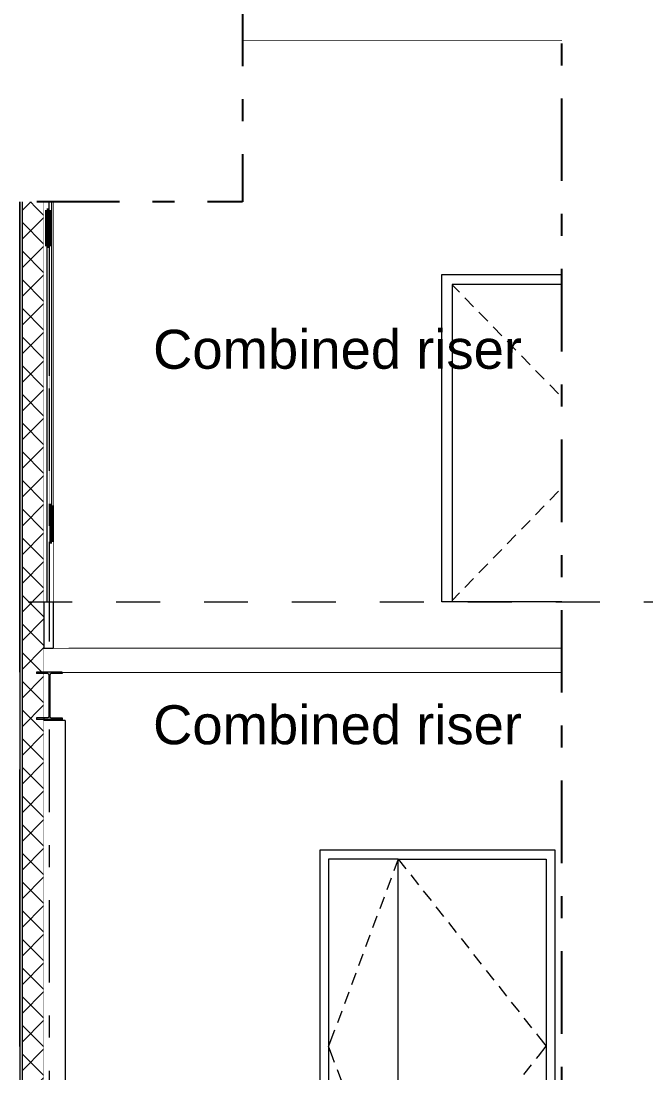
# Model space of a CAD drawing. Header units: millimetres. Extents: x -48147 to 1468943, y -496296 to 18123.
# Drawn here: x 1411578 to 1415588, y -486216 to -479471 of the extents above; entities that cross this region are included whole.
import ezdxf
from ezdxf.enums import TextEntityAlignment as Align

# ---------------------------------------------------------------- set-up
doc = ezdxf.new("R2010")
doc.units = ezdxf.units.MM
doc.header["$MEASUREMENT"] = 0
for name, pattern in [('Dashed', [2822.222233, 1411.111116, -1411.111116]), ('Double Dashed', [1093.611073, 529.166651, -211.666656, 141.111112, -211.666656]), ('Wipeout_Contour', [1000, 0, -1000])]:
    doc.linetypes.add(name, pattern=pattern)
for name, color, linetype, lineweight, true_color in [('0_Pen_No__105', 7, 'Continuous', 15, 0xa6a6a6), ('New_A-15-MG_Structural_Grid_Phase_2_Pen_No__222', 7, 'Continuous', 13, 0x65af33), ('New_A-25-M_Wall_Int_Pen_No__107', 7, 'Continuous', 15, 0xa6a6a6), ('New_ArchiCAD Doors_Pen_No__63', 7, 'Continuous', 20, 0x606060), ('S-280-M_STRUCT_FRAME.IFC Import_Pen_No__30', 7, 'Continuous', 50, 0x2a2a2a)]:
    doc.layers.add(name, color=color, linetype=linetype, lineweight=lineweight, true_color=true_color)
for name, color, linetype in [('A-230-M_FLOOR.IFC Import', 7, 'Continuous'), ('A-25-M_Wall_Int', 7, 'Continuous'), ('A-95-P_Drawing', 7, 'Continuous'), ('New_A-15-MG_Structural_Grid_Phase_2', 7, 'Continuous'), ('New_A-20-M_Floor_Slab', 7, 'Continuous'), ('New_A-25-M_Wall_Int', 7, 'Continuous'), ('New_ArchiCAD Doors', 7, 'Continuous'), ('S-280-M_COLUMN.IFC Import', 7, 'Continuous'), ('S-280-M_STRUCT_FRAME.IFC Import', 7, 'Continuous')]:
    doc.layers.add(name, color=color, linetype=linetype)
for name, color, linetype, lineweight in [('A-230-M_FLOOR.IFC Import_Pen_No__89', 8, 'Continuous', 20), ('A-25-M_Wall_Int_Pen_No__87', 8, 'Continuous', 20), ('A-95-P_Drawing_Pen_No__194', 7, 'Continuous', 25), ('A-95-P_Text_1_50_GA_Pen_No__1', 7, 'Continuous', 13), ('New_A-20-M_Floor_Slab_Pen_No__89', 8, 'Continuous', 20), ('New_A-25-M_Wall_Int_Pen_No__1', 7, 'Continuous', 13), ('New_A-25-M_Wall_Int_Pen_No__87', 8, 'Continuous', 20), ('S-280-M_COLUMN.IFC Import_Pen_No__88', 8, 'Continuous', 20), ('S-280-M_STRUCT_FRAME.IFC Import_Pen_No__1', 7, 'Continuous', 13), ('S-280-M_STRUCT_FRAME.IFC Import_Pen_No__160', 5, 'Continuous', 200), ('S-280-M_STRUCT_FRAME.IFC Import_Pen_No__90', 8, 'Continuous', 20)]:
    doc.layers.add(name, color=color, linetype=linetype, lineweight=lineweight)
doc.styles.add('GENERATED_STYLE_2', font='')
doc.styles.get('GENERATED_STYLE_2').set_extended_font_data('Swis721 BT')
pattern_1 = [(45, (1411454.48, -491295.52), (-91.9239, 91.9239), []), (135, (1411454.48, -491295.52), (91.9239, 91.9239), [])]

# ---------------------------------------------------------------- blocks, each defined once
blk = doc.blocks.new('Section Elem_15_1', base_point=(1411454.5, -491295.5))
at = {"color": 254, "linetype": 'Wipeout_Contour', "lineweight": 0, "ltscale": 5968815.445571352}
blk.add_wipeout([(1411723.9, -483495.5), (1411784.2, -483495.5), (1411784.2, -483195.5), (1411723.9, -483195.5)], dxfattribs=at).dxf.layer = 'New_A-20-M_Floor_Slab'
at = {"layer": 'New_A-20-M_Floor_Slab_Pen_No__89', "linetype": 'Continuous'}
blk.add_line((1411723.9, -483195.5), (1411784.2, -483195.5), dxfattribs=at)
blk = doc.blocks.new('Section Elem_147_1', base_point=(1411454.5, -491295.5))
at = {"color": 254, "linetype": 'Wipeout_Contour', "lineweight": 0, "ltscale": 5971167.319646782}
blk.add_wipeout([(1411568.9, -483645.5), (1411568.9, -487695.5), (1411583.9, -487695.5), (1411583.9, -483645.5)], dxfattribs=at).dxf.layer = 'New_A-25-M_Wall_Int'
at = {"layer": 'New_A-25-M_Wall_Int_Pen_No__107', "linetype": 'Continuous'}
h = blk.add_hatch(dxfattribs=at)
h.set_pattern_fill('Plaster_0001', color=256, style=0, pattern_type=2)
h.set_pattern_definition([(270, (1411454.48, -491295.52), (173.205, 0), [0, -100]), (270, (1411541.08, -491345.52), (173.205, 0), [0, -100])])
h.paths.add_polyline_path([(1411568.9, -483645.5), (1411568.9, -487695.5), (1411583.9, -487695.5), (1411583.9, -483645.5)])
at = {"color": 254, "linetype": 'Wipeout_Contour', "lineweight": 0, "ltscale": 5971460.455699182}
blk.add_wipeout([(1411583.9, -487695.5), (1411723.9, -487695.5), (1411723.9, -483645.5), (1411583.9, -483645.5)], dxfattribs=at).dxf.layer = 'New_A-25-M_Wall_Int'
at = {"layer": 'New_A-25-M_Wall_Int_Pen_No__107', "linetype": 'Continuous'}
h = blk.add_hatch(dxfattribs=at)
h.set_pattern_fill('Concrete_Block_0001', color=256, style=0, pattern_type=2)
h.set_pattern_definition(pattern_1)
h.paths.add_polyline_path([(1411583.9, -487695.5), (1411723.9, -487695.5), (1411723.9, -483645.5), (1411583.9, -483645.5)])
at = {"layer": 'New_A-25-M_Wall_Int_Pen_No__1', "linetype": 'Continuous'}
for p, q in [((1411568.9, -483645.5), (1411568.9, -487695.5)), ((1411583.9, -483645.5), (1411583.9, -487695.5)), ((1411723.9, -483645.5), (1411723.9, -487695.5))]:
    blk.add_line(p, q, dxfattribs=at)
at = {"layer": 'New_A-25-M_Wall_Int_Pen_No__87', "linetype": 'Continuous'}
for p, q in [((1411568.9, -486045.5), (1411568.9, -484270.5)), ((1411568.9, -487245.5), (1411568.9, -487545.5)), ((1411568.9, -487695.5), (1411568.9, -487545.5))]:
    blk.add_line(p, q, dxfattribs=at)
blk = doc.blocks.new('Section Elem_148_1', base_point=(1411454.5, -491295.5))
at = {"layer": 'New_A-25-M_Wall_Int_Pen_No__87', "linetype": 'Continuous'}
for p, q in [((1411841.7, -483645.5), (1415044.3, -483645.5)), ((1411860.9, -487545.5), (1415044.3, -487545.5))]:
    blk.add_line(p, q, dxfattribs=at)
at = {"color": 254, "linetype": 'Wipeout_Contour', "lineweight": 0, "ltscale": 11938734.17515846}
blk.add_wipeout([(1411723.9, -483939.1), (1411747.2, -483939.1), (1411753.5, -483936.5), (1411756.1, -483930.2), (1411756.1, -483664.6), (1411753.5, -483658.3), (1411747.2, -483655.7), (1411723.9, -483655.7)], dxfattribs=at).dxf.layer = 'New_A-25-M_Wall_Int'
blk = doc.blocks.new('Section Elem_155_1', base_point=(1411454.5, -491295.5))
at = {"color": 254, "linetype": 'Wipeout_Contour', "lineweight": 0, "ltscale": 5979024.672465218}
blk.add_wipeout([(1413551.5, -484860.5), (1413494.5, -484860.5), (1413494.5, -487245.5), (1413551.5, -487245.5)], dxfattribs=at).dxf.layer = 'New_ArchiCAD Doors'
at = {"color": 254, "linetype": 'Wipeout_Contour', "lineweight": 0, "ltscale": 5984521.113166422}
blk.add_wipeout([(1414947.5, -487245.5), (1415004.5, -487245.5), (1415004.5, -484860.5), (1414947.5, -484860.5)], dxfattribs=at).dxf.layer = 'New_ArchiCAD Doors'
at = {"color": 254, "linetype": 'Wipeout_Contour', "lineweight": 0, "ltscale": 11960387.85014555}
blk.add_wipeout([(1413551.5, -484844.5), (1414947.5, -484844.5), (1414947.5, -484860.5), (1415004.5, -484860.5), (1415004.5, -484787.5), (1413494.5, -484787.5), (1413494.5, -484860.5), (1413551.5, -484860.5)], dxfattribs=at).dxf.layer = 'New_ArchiCAD Doors'
at = {"layer": 'New_ArchiCAD Doors_Pen_No__63', "linetype": 'Continuous'}
for p, q in [((1413494.5, -484787.5), (1413494.5, -484860.5)), ((1415004.5, -484787.5), (1413494.5, -484787.5)), ((1415004.5, -484860.5), (1415004.5, -484787.5)), ((1413494.5, -484860.5), (1413494.5, -487245.5)), ((1415004.5, -487245.5), (1415004.5, -484860.5))]:
    blk.add_line(p, q, dxfattribs=at)
at = {"color": 254, "linetype": 'Wipeout_Contour', "lineweight": 0, "ltscale": 5982606.050291866}
blk.add_wipeout([(1414947.5, -487245.5), (1414947.5, -484844.5), (1413997.5, -484844.5), (1413997.5, -487245.5)], dxfattribs=at).dxf.layer = 'New_ArchiCAD Doors'
at = {"layer": 'New_ArchiCAD Doors_Pen_No__63', "linetype": 'Continuous'}
for p, q in [((1414947.5, -484844.5), (1414947.5, -487245.5)), ((1414078.1, -484946.5), (1414127.8, -485009.2)), ((1414158.8, -485048.4), (1414208.5, -485111.1)), ((1414239.5, -485150.3), (1414289.1, -485213.1)), ((1414320.2, -485252.3), (1414369.8, -485315)), ((1414400.8, -485354.2), (1414450.5, -485417)), ((1414481.5, -485456.2), (1414531.1, -485518.9)), ((1414562.2, -485558.1), (1414611.8, -485620.8)), ((1414642.8, -485660.1), (1414692.5, -485722.8)), ((1414723.5, -485762), (1414773.2, -485824.7)), ((1414804.2, -485863.9), (1414853.8, -485926.7)), ((1414884.9, -485965.9), (1414897.8, -485982.3)), ((1414897.8, -485982.3), (1414947.5, -486045)), ((1414897.8, -486107.8), (1414947.5, -486045)), ((1414804.2, -486226.1), (1414853.8, -486163.4)), ((1414884.9, -486124.2), (1414897.8, -486107.8)), ((1414723.5, -486328), (1414773.2, -486265.3)), ((1414642.8, -486430), (1414692.5, -486367.2)), ((1414562.2, -486531.9), (1414611.8, -486469.2)), ((1414481.5, -486633.9), (1414531.1, -486571.1)), ((1414400.8, -486735.8), (1414450.5, -486673.1)), ((1414320.2, -486837.7), (1414369.8, -486775)), ((1414239.5, -486939.7), (1414289.1, -486877)), ((1414158.8, -487041.6), (1414208.5, -486978.9)), ((1414078.1, -487143.6), (1414127.8, -487080.8)), ((1414947.5, -487245.5), (1415004.5, -487245.5))]:
    blk.add_line(p, q, dxfattribs=at)
at = {"color": 254, "linetype": 'Wipeout_Contour', "lineweight": 0, "ltscale": 5979965.635686154}
blk.add_wipeout([(1413551.5, -487245.5), (1413997.5, -487245.5), (1413997.5, -484844.5), (1413551.5, -484844.5)], dxfattribs=at).dxf.layer = 'New_ArchiCAD Doors'
at = {"layer": 'New_ArchiCAD Doors_Pen_No__63', "linetype": 'Continuous'}
for p, q in [((1413997.5, -484844.5), (1413551.5, -484844.5)), ((1413551.5, -484844.5), (1413551.5, -487245.5)), ((1413997.5, -484844.5), (1413969.6, -484919.5)), ((1413997.5, -487245.5), (1413997.5, -484844.5)), ((1413997.5, -484844.5), (1414947.5, -484844.5)), ((1413997.5, -484844.5), (1414047.1, -484907.3)), ((1413952.2, -484966.4), (1413924.3, -485041.4)), ((1413906.9, -485088.2), (1413879.1, -485163.2)), ((1413861.7, -485210.1), (1413833.8, -485285.1)), ((1413816.4, -485332), (1413788.5, -485407)), ((1413771.1, -485453.8), (1413743.2, -485528.8)), ((1413725.8, -485575.7), (1413698, -485650.7)), ((1413680.6, -485697.6), (1413652.7, -485772.5)), ((1413635.3, -485819.4), (1413607.4, -485894.4)), ((1413590, -485941.3), (1413579.3, -485970)), ((1413579.3, -485970), (1413551.5, -486045)), ((1413579.3, -486120), (1413551.5, -486045)), ((1413590, -486148.8), (1413579.3, -486120)), ((1413635.3, -486270.6), (1413607.4, -486195.6)), ((1413680.6, -486392.5), (1413652.7, -486317.5)), ((1413725.8, -486514.3), (1413698, -486439.4)), ((1413771.1, -486636.2), (1413743.2, -486561.2)), ((1413816.4, -486758.1), (1413788.5, -486683.1)), ((1413861.7, -486879.9), (1413833.8, -486804.9)), ((1413906.9, -487001.8), (1413879.1, -486926.8)), ((1413952.2, -487123.7), (1413924.3, -487048.7)), ((1413997.5, -487245.5), (1413969.6, -487170.5)), ((1413997.5, -487245.5), (1414047.1, -487182.8)), ((1413494.5, -487245.5), (1413551.5, -487245.5)), ((1413551.5, -487245.5), (1413997.5, -487245.5)), ((1414947.5, -487245.5), (1413997.5, -487245.5))]:
    blk.add_line(p, q, dxfattribs=at)
blk = doc.blocks.new('Section Elem_201_1', base_point=(1411454.5, -491295.5))
at = {"color": 254, "linetype": 'Wipeout_Contour', "lineweight": 0, "ltscale": 5986336.92201115}
blk.add_wipeout([(1415593.9, -487695.5), (1415593.9, -483645.5), (1415578.9, -483645.5), (1415578.9, -487695.5)], dxfattribs=at).dxf.layer = 'New_A-25-M_Wall_Int'
at = {"layer": 'New_A-25-M_Wall_Int_Pen_No__107', "linetype": 'Continuous'}
h = blk.add_hatch(dxfattribs=at)
h.set_pattern_fill('Plaster_0001', color=256, style=0, pattern_type=2)
h.set_pattern_definition([(270, (1411454.48, -491295.52), (173.205, 0), [0, -100]), (270, (1411541.08, -491345.52), (173.205, 0), [0, -100])])
h.paths.add_polyline_path([(1415593.9, -487695.5), (1415593.9, -483645.5), (1415578.9, -483645.5), (1415578.9, -487695.5)])
at = {"color": 254, "linetype": 'Wipeout_Contour', "lineweight": 0, "ltscale": 5986043.701266296}
blk.add_wipeout([(1415578.9, -483645.5), (1415438.9, -483645.5), (1415438.9, -487695.5), (1415578.9, -487695.5)], dxfattribs=at).dxf.layer = 'New_A-25-M_Wall_Int'
at = {"layer": 'New_A-25-M_Wall_Int_Pen_No__107', "linetype": 'Continuous'}
h = blk.add_hatch(dxfattribs=at)
h.set_pattern_fill('Concrete_Block_0001', color=256, style=0, pattern_type=2)
h.set_pattern_definition(pattern_1)
h.paths.add_polyline_path([(1415578.9, -483645.5), (1415438.9, -483645.5), (1415438.9, -487695.5), (1415578.9, -487695.5)])
at = {"layer": 'New_A-25-M_Wall_Int_Pen_No__1', "linetype": 'Continuous'}
for p, q in [((1415438.9, -483645.5), (1415438.9, -487695.5)), ((1415578.9, -483645.5), (1415578.9, -487695.5)), ((1415593.9, -483645.5), (1415593.9, -485215.8)), ((1415593.9, -485215.8), (1415593.9, -485507.6)), ((1415593.9, -485507.6), (1415593.9, -487695.5))]:
    blk.add_line(p, q, dxfattribs=at)
blk = doc.blocks.new('Section Elem_211_1', base_point=(1411454.5, -491295.5))
at = {"color": 254, "linetype": 'Wipeout_Contour', "lineweight": 0, "ltscale": 5975901.09618282}
blk.add_wipeout([(1415578.9, -479595.5), (1415593.9, -479595.5), (1415593.9, -475545.5), (1415578.9, -475545.5)], dxfattribs=at).dxf.layer = 'New_A-25-M_Wall_Int'
at = {"layer": 'New_A-25-M_Wall_Int_Pen_No__107', "linetype": 'Continuous'}
h = blk.add_hatch(dxfattribs=at)
h.set_pattern_fill('Plaster_0001', color=256, style=0, pattern_type=2)
h.set_pattern_definition([(270, (1411454.48, -491295.52), (173.205, 0), [0, -100]), (270, (1411541.08, -491345.52), (173.205, 0), [0, -100])])
h.paths.add_polyline_path([(1415578.9, -479595.5), (1415593.9, -479595.5), (1415593.9, -475545.5), (1415578.9, -475545.5)])
at = {"color": 254, "linetype": 'Wipeout_Contour', "lineweight": 0, "ltscale": 5975607.363336934}
blk.add_wipeout([(1415438.9, -475545.5), (1415438.9, -479595.5), (1415578.9, -479595.5), (1415578.9, -475545.5)], dxfattribs=at).dxf.layer = 'New_A-25-M_Wall_Int'
at = {"layer": 'New_A-25-M_Wall_Int_Pen_No__107', "linetype": 'Continuous'}
h = blk.add_hatch(dxfattribs=at)
h.set_pattern_fill('Concrete_Block_0001', color=256, style=0, pattern_type=2)
h.set_pattern_definition(pattern_1)
h.paths.add_polyline_path([(1415438.9, -475545.5), (1415438.9, -479595.5), (1415578.9, -479595.5), (1415578.9, -475545.5)])
at = {"layer": 'New_A-25-M_Wall_Int_Pen_No__1', "linetype": 'Continuous'}
for p, q in [((1415438.9, -475545.5), (1415438.9, -479595.5)), ((1415578.9, -475545.5), (1415578.9, -479595.5)), ((1415593.9, -475545.5), (1415593.9, -477115.8)), ((1415593.9, -477115.8), (1415593.9, -477407.6)), ((1415593.9, -477407.6), (1415593.9, -479595.5))]:
    blk.add_line(p, q, dxfattribs=at)
blk = doc.blocks.new('Section Elem_212_1', base_point=(1411454.5, -491295.5))
at = {"layer": 'New_A-25-M_Wall_Int_Pen_No__87', "linetype": 'Continuous'}
for p, q in [((1415435.1, -479595.5), (1411884.2, -479595.5)), ((1415438.9, -483495.5), (1411884.2, -483495.5))]:
    blk.add_line(p, q, dxfattribs=at)
blk = doc.blocks.new('Section Elem_213_1', base_point=(1411454.5, -491295.5))
at = {"color": 254, "linetype": 'Wipeout_Contour', "lineweight": 0, "ltscale": 5976963.452421701}
blk.add_wipeout([(1414277.6, -481095.5), (1414277.6, -483195.5), (1414343.6, -483195.5), (1414343.6, -481161.5)], dxfattribs=at).dxf.layer = 'New_ArchiCAD Doors'
at = {"color": 254, "linetype": 'Wipeout_Contour', "lineweight": 0, "ltscale": 5980916.221894397}
blk.add_wipeout([(1415321.6, -483195.5), (1415387.6, -483195.5), (1415387.6, -481095.5), (1415321.6, -481161.5)], dxfattribs=at).dxf.layer = 'New_ArchiCAD Doors'
at = {"color": 254, "linetype": 'Wipeout_Contour', "lineweight": 0, "ltscale": 5977606.308108615}
blk.add_wipeout([(1415387.6, -481095.5), (1414277.6, -481095.5), (1414343.6, -481161.5), (1415321.6, -481161.5)], dxfattribs=at).dxf.layer = 'New_ArchiCAD Doors'
at = {"layer": 'New_ArchiCAD Doors_Pen_No__63', "linetype": 'Continuous'}
for p, q in [((1414277.6, -483195.5), (1414277.6, -481095.5)), ((1414277.6, -481095.5), (1415387.6, -481095.5)), ((1415387.6, -481095.5), (1415387.6, -483195.5))]:
    blk.add_line(p, q, dxfattribs=at)
at = {"color": 254, "linetype": 'Wipeout_Contour', "lineweight": 0, "ltscale": 5978961.071415788}
blk.add_wipeout([(1414343.6, -483195.5), (1415321.6, -483195.5), (1415321.6, -481161.5), (1414343.6, -481161.5)], dxfattribs=at).dxf.layer = 'New_ArchiCAD Doors'
at = {"layer": 'New_ArchiCAD Doors_Pen_No__63', "linetype": 'Continuous'}
for p, q in [((1414343.6, -481161.5), (1414343.6, -483195.5)), ((1415321.6, -481161.5), (1414343.6, -481161.5)), ((1414343.6, -481161.7), (1414390.5, -481209.8)), ((1415321.6, -483195.5), (1415321.6, -481161.5)), ((1414425.4, -481245.6), (1414481.2, -481302.9)), ((1414516.1, -481338.7), (1414572, -481396)), ((1414606.9, -481431.8), (1414662.8, -481489)), ((1414697.7, -481524.8), (1414753.5, -481582.1)), ((1414788.4, -481617.9), (1414844.3, -481675.2)), ((1414879.2, -481711), (1414935, -481768.3)), ((1414969.9, -481804.1), (1415025.8, -481861.3)), ((1415060.7, -481897.1), (1415116.5, -481954.4)), ((1415151.4, -481990.2), (1415207.3, -482047.5)), ((1415242.2, -482083.3), (1415274.8, -482116.7)), ((1415274.8, -482116.7), (1415321.6, -482164.8)), ((1415274.8, -482231.3), (1415321.6, -482183.2)), ((1415242.2, -482264.7), (1415274.8, -482231.3)), ((1415151.4, -482357.8), (1415207.3, -482300.5)), ((1415060.7, -482450.9), (1415116.5, -482393.6)), ((1414969.9, -482544), (1415025.8, -482486.7)), ((1414879.2, -482637), (1414935, -482579.8)), ((1414788.4, -482730.1), (1414844.3, -482672.8)), ((1414697.7, -482823.2), (1414753.5, -482765.9)), ((1414606.9, -482916.3), (1414662.8, -482859)), ((1414516.1, -483009.4), (1414572, -482952.1)), ((1414425.4, -483102.4), (1414481.2, -483045.2)), ((1414343.6, -483195.5), (1414277.6, -483195.5)), ((1414343.6, -483186.3), (1414390.5, -483138.2)), ((1415321.6, -483195.5), (1414343.6, -483195.5)), ((1415387.6, -483195.5), (1415321.6, -483195.5))]:
    blk.add_line(p, q, dxfattribs=at)
blk = doc.blocks.new('Section Elem_214_1', base_point=(1411454.5, -491295.5))
at = {"color": 254, "linetype": 'Wipeout_Contour', "lineweight": 0, "ltscale": 5981099.346071397}
blk.add_wipeout([(1415578.9, -483645.5), (1415593.9, -483645.5), (1415593.9, -479595.5), (1415578.9, -479595.5)], dxfattribs=at).dxf.layer = 'New_A-25-M_Wall_Int'
at = {"layer": 'New_A-25-M_Wall_Int_Pen_No__107', "linetype": 'Continuous'}
h = blk.add_hatch(dxfattribs=at)
h.set_pattern_fill('Plaster_0001', color=256, style=0, pattern_type=2)
h.set_pattern_definition([(270, (1411454.48, -491295.52), (173.205, 0), [0, -100]), (270, (1411541.08, -491345.52), (173.205, 0), [0, -100])])
h.paths.add_polyline_path([(1415578.9, -483645.5), (1415593.9, -483645.5), (1415593.9, -479595.5), (1415578.9, -479595.5)])
at = {"color": 254, "linetype": 'Wipeout_Contour', "lineweight": 0, "ltscale": 5980805.86853453}
blk.add_wipeout([(1415438.9, -479595.5), (1415438.9, -483645.5), (1415578.9, -483645.5), (1415578.9, -479595.5)], dxfattribs=at).dxf.layer = 'New_A-25-M_Wall_Int'
at = {"layer": 'New_A-25-M_Wall_Int_Pen_No__107', "linetype": 'Continuous'}
h = blk.add_hatch(dxfattribs=at)
h.set_pattern_fill('Concrete_Block_0001', color=256, style=0, pattern_type=2)
h.set_pattern_definition(pattern_1)
h.paths.add_polyline_path([(1415438.9, -479595.5), (1415438.9, -483645.5), (1415578.9, -483645.5), (1415578.9, -479595.5)])
at = {"layer": 'New_A-25-M_Wall_Int_Pen_No__1', "linetype": 'Continuous'}
for p, q in [((1415438.9, -479595.5), (1415438.9, -483645.5)), ((1415578.9, -479595.5), (1415578.9, -483645.5)), ((1415593.9, -479595.5), (1415593.9, -481165.8)), ((1415593.9, -481165.8), (1415593.9, -481457.6)), ((1415593.9, -481457.6), (1415593.9, -483645.5))]:
    blk.add_line(p, q, dxfattribs=at)
blk = doc.blocks.new('Section Elem_375_1', base_point=(1411454.5, -491295.5))
at = {"color": 254, "linetype": 'Wipeout_Contour', "lineweight": 0, "ltscale": 5984453.159951687}
blk.add_wipeout([(1415184.3, -483645.5), (1415044.3, -483645.5), (1415044.3, -487545.5), (1415184.3, -487545.5)], dxfattribs=at).dxf.layer = 'New_A-25-M_Wall_Int'
at = {"layer": 'New_A-25-M_Wall_Int_Pen_No__87', "linetype": 'Continuous'}
for p, q in [((1415044.3, -483645.5), (1415184.3, -483645.5)), ((1415184.3, -487545.5), (1415044.3, -487545.5))]:
    blk.add_line(p, q, dxfattribs=at)
blk = doc.blocks.new('Section Elem_515_1', base_point=(1411454.5, -491295.5))
at = {"color": 254, "linetype": 'Wipeout_Contour', "lineweight": 0, "ltscale": 5965743.39580308}
blk.add_wipeout([(1411583.9, -479326.5), (1411568.9, -479326.5), (1411568.9, -483645.5), (1411583.9, -483645.5)], dxfattribs=at).dxf.layer = 'New_A-25-M_Wall_Int'
at = {"layer": 'New_A-25-M_Wall_Int_Pen_No__107', "linetype": 'Continuous'}
h = blk.add_hatch(dxfattribs=at)
h.set_pattern_fill('Plaster_0001', color=256, style=0, pattern_type=2)
h.set_pattern_definition([(270, (1411454.48, -491295.52), (173.205, 0), [0, -100]), (270, (1411541.08, -491345.52), (173.205, 0), [0, -100])])
h.paths.add_polyline_path([(1411583.9, -479326.5), (1411568.9, -479326.5), (1411568.9, -483645.5), (1411583.9, -483645.5)])
at = {"color": 254, "linetype": 'Wipeout_Contour', "lineweight": 0, "ltscale": 5966036.798351485}
blk.add_wipeout([(1411723.9, -483645.5), (1411723.9, -479326.5), (1411583.9, -479326.5), (1411583.9, -483645.5)], dxfattribs=at).dxf.layer = 'New_A-25-M_Wall_Int'
at = {"layer": 'New_A-25-M_Wall_Int_Pen_No__107', "linetype": 'Continuous'}
h = blk.add_hatch(dxfattribs=at)
h.set_pattern_fill('Concrete_Block_0001', color=256, style=0, pattern_type=2)
h.set_pattern_definition(pattern_1)
h.paths.add_polyline_path([(1411723.9, -483645.5), (1411723.9, -479326.5), (1411583.9, -479326.5), (1411583.9, -483645.5)])
at = {"layer": 'New_A-25-M_Wall_Int_Pen_No__1', "linetype": 'Continuous'}
for p, q in [((1411568.9, -479326.5), (1411568.9, -483645.5)), ((1411583.9, -479326.5), (1411583.9, -483645.5)), ((1411723.9, -479326.5), (1411723.9, -483645.5))]:
    blk.add_line(p, q, dxfattribs=at)
at = {"layer": 'New_A-25-M_Wall_Int_Pen_No__1', "linetype": 'Continuous', "flags": 128}
blk.add_lwpolyline([(1411723.9, -479326.5), (1411583.9, -479326.5), (1411569.1, -479326.5)], dxfattribs=at)
at = {"layer": 'New_A-25-M_Wall_Int_Pen_No__87', "linetype": 'Continuous'}
for p in [(1411568.8, -479326.5), (1411568.9, -483645.5)]:
    blk.add_line(p, (1411568.8, -483645.5), dxfattribs=at)
blk = doc.blocks.new('Section Elem_516_1', base_point=(1411454.5, -491295.5))
at = {"color": 254, "linetype": 'Wipeout_Contour', "lineweight": 0, "ltscale": 14913535.3845869}
blk.add_wipeout([(1411841.7, -479605.7), (1411784.2, -479605.7), (1411784.2, -479889.1), (1411841.7, -479889.1), (1411841.7, -479899.3), (1411784.2, -479899.3), (1411784.2, -483495.5), (1411884.2, -483495.5), (1411884.2, -479595.5), (1411841.7, -479595.5)], dxfattribs=at).dxf.layer = 'A-25-M_Wall_Int'
at = {"layer": 'A-25-M_Wall_Int_Pen_No__87', "linetype": 'Continuous'}
for p, q in [((1411784.2, -479605.7), (1411784.2, -479889.1)), ((1411841.7, -479595.5), (1411884.2, -479595.5)), ((1411784.2, -479899.3), (1411784.2, -483495.5)), ((1411784.2, -483495.5), (1411884.2, -483495.5))]:
    blk.add_line(p, q, dxfattribs=at)
blk = doc.blocks.new('Section Elem_522_1', base_point=(1411454.5, -491295.5))
at = {"color": 254, "linetype": 'Wipeout_Contour', "lineweight": 0, "ltscale": 26931087.54645543}
blk.add_wipeout([(1415435.1, -483645.5), (1415184.3, -483645.5), (1415184.3, -487545.5), (1415438.9, -487545.5), (1415438.9, -485536.5), (1415435.1, -485536.5), (1415435.1, -485525.6), (1415438.9, -485525.6), (1415438.9, -485291.4), (1415435.1, -485291.4), (1415435.1, -485280.5), (1415438.9, -485280.5), (1415438.9, -483901.5), (1415435.1, -483901.5), (1415435.1, -483890.6), (1415438.9, -483890.6), (1415438.9, -483656.4), (1415435.1, -483656.4)], dxfattribs=at).dxf.layer = 'New_A-25-M_Wall_Int'
at = {"layer": 'New_A-25-M_Wall_Int_Pen_No__87', "linetype": 'Continuous'}
for p, q in [((1415184.3, -483645.5), (1415435.1, -483645.5)), ((1415184.3, -487545.5), (1415438.9, -487545.5))]:
    blk.add_line(p, q, dxfattribs=at)
blk = doc.blocks.new('Section Elem_549_1', base_point=(1411454.5, -491295.5))
at = {"color": 254, "linetype": 'Wipeout_Contour', "lineweight": 0, "ltscale": 11928269.90285253}
blk.add_wipeout([(1411747.2, -479605.7), (1411723.9, -479605.7), (1411723.9, -479889.1), (1411747.2, -479889.1), (1411753.5, -479886.5), (1411756.1, -479880.2), (1411756.1, -479614.6), (1411753.5, -479608.3)], dxfattribs=at).dxf.layer = 'S-280-M_COLUMN.IFC Import'
at = {"color": 254, "linetype": 'Wipeout_Contour', "lineweight": 0, "ltscale": 17899811.17648664}
blk.add_wipeout([(1411784.2, -479899.3), (1411723.9, -479899.3), (1411723.9, -483195.5), (1411744.2, -483195.5), (1411744.2, -480683.4), (1411759.2, -480683.4), (1411759.2, -479960), (1411774.2, -479960), (1411774.2, -482809.6), (1411759.2, -482809.6), (1411759.2, -483195.5), (1411784.2, -483195.5)], dxfattribs=at).dxf.layer = 'S-280-M_COLUMN.IFC Import'
at = {"color": 254, "linetype": 'Wipeout_Contour', "lineweight": 0, "ltscale": 11928464.39051881}
blk.add_wipeout([(1411764.8, -479608.3), (1411762.2, -479614.6), (1411762.2, -479880.2), (1411764.8, -479886.5), (1411771.1, -479889.1), (1411784.2, -479889.1), (1411784.2, -479605.7), (1411771.1, -479605.7)], dxfattribs=at).dxf.layer = 'S-280-M_COLUMN.IFC Import'
blk = doc.blocks.new('Section Elem_696_1', base_point=(1411454.5, -491295.5))
at = {"color": 254, "linetype": 'Wipeout_Contour', "lineweight": 0, "ltscale": 5972185.360686269}
blk.add_wipeout([(1411723.9, -487695.5), (1411860.9, -487695.5), (1411860.9, -483955.5), (1411723.9, -483955.5)], dxfattribs=at).dxf.layer = 'S-280-M_COLUMN.IFC Import'
at = {"layer": 'S-280-M_COLUMN.IFC Import_Pen_No__88', "linetype": 'Continuous'}
for q in [(1411723.9, -483955.5), (1411860.9, -487695.5)]:
    blk.add_line((1411860.9, -483955.5), q, dxfattribs=at)
blk = doc.blocks.new('Section Elem_707_1', base_point=(1411454.5, -491295.5))
at = {"layer": 'S-280-M_STRUCT_FRAME.IFC Import_Pen_No__30', "linetype": 'Continuous'}
blk.add_line((1411774.2, -482809.6), (1411759.2, -482809.6), dxfattribs=at)
at = {"color": 254, "linetype": 'Wipeout_Contour', "lineweight": 0, "ltscale": 5966179.763640765}
blk.add_wipeout([(1411759.2, -482577.6), (1411774.2, -482577.6), (1411774.2, -479960), (1411759.2, -479960)], dxfattribs=at).dxf.layer = 'S-280-M_STRUCT_FRAME.IFC Import'
at = {"layer": 'S-280-M_STRUCT_FRAME.IFC Import_Pen_No__160', "linetype": 'Continuous', "lineweight": 0, "true_color": 0x00007f}
blk.add_hatch(color=176, dxfattribs=at).paths.add_polyline_path([(1411774.2, -482577.6), (1411759.2, -482577.6), (1411759.2, -482809.6), (1411774.2, -482809.6)])
at = {"layer": 'S-280-M_STRUCT_FRAME.IFC Import_Pen_No__30', "linetype": 'Continuous'}
for p, q in [((1411759.2, -482577.6), (1411759.2, -482809.6)), ((1411774.2, -482577.6), (1411759.2, -482577.6)), ((1411774.2, -482577.6), (1411774.2, -482809.6))]:
    blk.add_line(p, q, dxfattribs=at)
at = {"layer": 'S-280-M_STRUCT_FRAME.IFC Import_Pen_No__90', "linetype": 'Continuous'}
for p, q in [((1411759.2, -480683.4), (1411759.2, -479960)), ((1411774.2, -479960), (1411759.2, -479960)), ((1411774.2, -482577.6), (1411774.2, -479960)), ((1411759.2, -482577.6), (1411759.2, -481746.5))]:
    blk.add_line(p, q, dxfattribs=at)
blk = doc.blocks.new('Section Elem_708_1', base_point=(1411454.5, -491295.5))
at = {"layer": 'S-280-M_STRUCT_FRAME.IFC Import_Pen_No__30', "linetype": 'Continuous'}
blk.add_line((1411759.2, -480683.4), (1411744.2, -480683.4), dxfattribs=at)
at = {"color": 254, "linetype": 'Wipeout_Contour', "lineweight": 0, "ltscale": 5967138.598642349}
blk.add_wipeout([(1411759.2, -480915.5), (1411744.2, -480915.5), (1411744.2, -483195.5), (1411759.2, -483195.5)], dxfattribs=at).dxf.layer = 'S-280-M_STRUCT_FRAME.IFC Import'
at = {"layer": 'S-280-M_STRUCT_FRAME.IFC Import_Pen_No__160', "linetype": 'Continuous', "lineweight": 0, "true_color": 0x00007f}
blk.add_hatch(color=176, dxfattribs=at).paths.add_polyline_path([(1411759.2, -480683.4), (1411744.2, -480683.4), (1411744.2, -480915.5), (1411759.2, -480915.5)])
at = {"layer": 'S-280-M_STRUCT_FRAME.IFC Import_Pen_No__30', "linetype": 'Continuous'}
for p, q in [((1411744.2, -480683.4), (1411744.2, -480915.5)), ((1411759.2, -480683.4), (1411759.2, -480915.5)), ((1411759.2, -480915.5), (1411744.2, -480915.5))]:
    blk.add_line(p, q, dxfattribs=at)
at = {"layer": 'S-280-M_STRUCT_FRAME.IFC Import_Pen_No__90', "linetype": 'Continuous'}
for p, q in [((1411744.2, -480915.5), (1411744.2, -483195.5)), ((1411759.2, -480915.5), (1411759.2, -481746.5)), ((1411759.2, -482809.6), (1411759.2, -483195.5))]:
    blk.add_line(p, q, dxfattribs=at)
blk = doc.blocks.new('Section Elem_710_1', base_point=(1411454.5, -491295.5))
at = {"color": 254, "linetype": 'Wipeout_Contour', "lineweight": 0, "ltscale": 5976022.992769418}
blk.add_wipeout([(1415438.9, -483495.5), (1411723.9, -483495.5), (1411723.9, -483645.5), (1415438.9, -483645.5)], dxfattribs=at).dxf.layer = 'A-230-M_FLOOR.IFC Import'
at = {"layer": 'A-230-M_FLOOR.IFC Import_Pen_No__89', "linetype": 'Continuous'}
blk.add_line((1411784.2, -483495.5), (1411723.9, -483495.5), dxfattribs=at)
blk = doc.blocks.new('Section Elem_715_1', base_point=(1411454.5, -491295.5))
at = {"layer": 'S-280-M_STRUCT_FRAME.IFC Import_Pen_No__160', "linetype": 'Continuous', "lineweight": 0, "true_color": 0x00007f}
blk.add_hatch(color=176, dxfattribs=at).paths.add_polyline_path([(1415581.5, -483901.5), (1415581.5, -483890.6), (1415519.1, -483890.6), (1415513.7, -483888.4), (1415511.5, -483883), (1415511.5, -483664), (1415513.7, -483658.6), (1415519.1, -483656.4), (1415581.5, -483656.4), (1415581.5, -483645.5), (1415435.1, -483645.5), (1415435.1, -483656.4), (1415497.6, -483656.4), (1415502.9, -483658.6), (1415505.2, -483664), (1415505.2, -483883), (1415502.9, -483888.4), (1415497.6, -483890.6), (1415435.1, -483890.6), (1415435.1, -483901.5)])
at = {"layer": 'S-280-M_STRUCT_FRAME.IFC Import_Pen_No__1', "linetype": 'Continuous'}
for p, q in [((1415435.1, -483645.5), (1415435.1, -483656.4)), ((1415581.5, -483645.5), (1415435.1, -483645.5)), ((1415581.5, -483645.5), (1415581.5, -483656.4)), ((1415435.1, -483890.6), (1415435.1, -483901.5)), ((1415581.5, -483901.5), (1415435.1, -483901.5)), ((1415581.5, -483890.6), (1415581.5, -483901.5))]:
    blk.add_line(p, q, dxfattribs=at)
at = {"layer": 'S-280-M_STRUCT_FRAME.IFC Import_Pen_No__1', "linetype": 'Continuous', "flags": 128}
for points in [[(1415502.9, -483658.6), (1415497.6, -483656.4), (1415435.1, -483656.4)], [(1415502.9, -483658.6), (1415505.2, -483664), (1415505.2, -483883), (1415502.9, -483888.4)], [(1415513.7, -483658.6), (1415511.5, -483664), (1415511.5, -483883), (1415513.7, -483888.4)], [(1415581.5, -483656.4), (1415519.1, -483656.4), (1415513.7, -483658.6)], [(1415502.9, -483888.4), (1415497.6, -483890.6), (1415435.1, -483890.6)], [(1415513.7, -483888.4), (1415519.1, -483890.6), (1415581.5, -483890.6)]]:
    blk.add_lwpolyline(points, dxfattribs=at)
blk = doc.blocks.new('Section Elem_716_1', base_point=(1411454.5, -491295.5))
at = {"layer": 'S-280-M_STRUCT_FRAME.IFC Import_Pen_No__160', "linetype": 'Continuous', "lineweight": 0, "true_color": 0x00007f}
blk.add_hatch(color=176, dxfattribs=at).paths.add_polyline_path([(1411676.6, -483949.3), (1411841.7, -483949.3), (1411841.7, -483939.1), (1411771.1, -483939.1), (1411764.8, -483936.5), (1411762.2, -483930.2), (1411762.2, -483664.6), (1411764.8, -483658.3), (1411771.1, -483655.7), (1411841.7, -483655.7), (1411841.7, -483645.5), (1411676.6, -483645.5), (1411676.6, -483655.7), (1411747.2, -483655.7), (1411753.5, -483658.3), (1411756.1, -483664.6), (1411756.1, -483930.2), (1411753.5, -483936.5), (1411747.2, -483939.1), (1411676.6, -483939.1)])
at = {"layer": 'S-280-M_STRUCT_FRAME.IFC Import_Pen_No__1', "linetype": 'Continuous'}
for p, q in [((1411676.6, -483645.5), (1411676.6, -483655.7)), ((1411841.7, -483645.5), (1411676.6, -483645.5)), ((1411841.7, -483645.5), (1411841.7, -483655.7)), ((1411676.6, -483939.1), (1411676.6, -483949.3)), ((1411841.7, -483949.3), (1411676.6, -483949.3)), ((1411841.7, -483939.1), (1411841.7, -483949.3))]:
    blk.add_line(p, q, dxfattribs=at)
at = {"layer": 'S-280-M_STRUCT_FRAME.IFC Import_Pen_No__1', "linetype": 'Continuous', "flags": 128}
for points in [[(1411753.5, -483658.3), (1411747.2, -483655.7), (1411676.6, -483655.7)], [(1411753.5, -483658.3), (1411756.1, -483664.6), (1411756.1, -483930.2), (1411753.5, -483936.5)], [(1411764.8, -483658.3), (1411762.2, -483664.6), (1411762.2, -483930.2), (1411764.8, -483936.5)], [(1411841.7, -483655.7), (1411771.1, -483655.7), (1411764.8, -483658.3)], [(1411753.5, -483936.5), (1411747.2, -483939.1), (1411676.6, -483939.1)], [(1411764.8, -483936.5), (1411771.1, -483939.1), (1411841.7, -483939.1)]]:
    blk.add_lwpolyline(points, dxfattribs=at)
blk = doc.blocks.new('Section Elem_717_1', base_point=(1411454.5, -491295.5))
at = {"layer": 'S-280-M_STRUCT_FRAME.IFC Import_Pen_No__160', "linetype": 'Continuous', "lineweight": 0, "true_color": 0x00007f}
blk.add_hatch(color=176, dxfattribs=at).paths.add_polyline_path([(1415435.1, -485536.5), (1415581.5, -485536.5), (1415581.5, -485525.6), (1415519.1, -485525.6), (1415513.7, -485523.4), (1415511.5, -485518), (1415511.5, -485299), (1415513.7, -485293.6), (1415519.1, -485291.4), (1415581.5, -485291.4), (1415581.5, -485280.5), (1415435.1, -485280.5), (1415435.1, -485291.4), (1415497.6, -485291.4), (1415502.9, -485293.6), (1415505.2, -485299), (1415505.2, -485518), (1415502.9, -485523.4), (1415497.6, -485525.6), (1415435.1, -485525.6)])
at = {"layer": 'S-280-M_STRUCT_FRAME.IFC Import_Pen_No__1', "linetype": 'Continuous'}
for p, q in [((1415435.1, -485280.5), (1415435.1, -485291.4)), ((1415581.5, -485280.5), (1415435.1, -485280.5)), ((1415581.5, -485280.5), (1415581.5, -485291.4)), ((1415435.1, -485525.6), (1415435.1, -485536.5)), ((1415581.5, -485536.5), (1415435.1, -485536.5)), ((1415581.5, -485525.6), (1415581.5, -485536.5))]:
    blk.add_line(p, q, dxfattribs=at)
at = {"layer": 'S-280-M_STRUCT_FRAME.IFC Import_Pen_No__1', "linetype": 'Continuous', "flags": 128}
for points in [[(1415502.9, -485293.6), (1415497.6, -485291.4), (1415435.1, -485291.4)], [(1415502.9, -485293.6), (1415505.2, -485299), (1415505.2, -485518), (1415502.9, -485523.4)], [(1415513.7, -485293.6), (1415511.5, -485299), (1415511.5, -485518), (1415513.7, -485523.4)], [(1415581.5, -485291.4), (1415519.1, -485291.4), (1415513.7, -485293.6)], [(1415502.9, -485523.4), (1415497.6, -485525.6), (1415435.1, -485525.6)], [(1415513.7, -485523.4), (1415519.1, -485525.6), (1415581.5, -485525.6)]]:
    blk.add_lwpolyline(points, dxfattribs=at)
blk = doc.blocks.new('Section Elem_739_1', base_point=(1411454.5, -491295.5))
at = {"color": 254, "linetype": 'Wipeout_Contour', "lineweight": 0, "ltscale": 5970799.144563138}
blk.add_wipeout([(1411723.9, -479445.5), (1411723.9, -479595.5), (1415438.9, -479595.5), (1415438.9, -479445.5)], dxfattribs=at).dxf.layer = 'A-230-M_FLOOR.IFC Import'
blk = doc.blocks.new('Section Elem_744_1', base_point=(1411454.5, -491295.5))
at = {"layer": 'S-280-M_STRUCT_FRAME.IFC Import_Pen_No__160', "linetype": 'Continuous', "lineweight": 0, "true_color": 0x00007f}
blk.add_hatch(color=176, dxfattribs=at).paths.add_polyline_path([(1415581.5, -479851.5), (1415581.5, -479840.6), (1415519.1, -479840.6), (1415513.7, -479838.4), (1415511.5, -479833), (1415511.5, -479614), (1415513.7, -479608.6), (1415519.1, -479606.4), (1415581.5, -479606.4), (1415581.5, -479595.5), (1415435.1, -479595.5), (1415435.1, -479606.4), (1415497.6, -479606.4), (1415502.9, -479608.6), (1415505.2, -479614), (1415505.2, -479833), (1415502.9, -479838.4), (1415497.6, -479840.6), (1415435.1, -479840.6), (1415435.1, -479851.5)])
at = {"layer": 'S-280-M_STRUCT_FRAME.IFC Import_Pen_No__1', "linetype": 'Continuous'}
for p, q in [((1415435.1, -479595.5), (1415435.1, -479606.4)), ((1415581.5, -479595.5), (1415435.1, -479595.5)), ((1415581.5, -479595.5), (1415581.5, -479606.4)), ((1415435.1, -479840.6), (1415435.1, -479851.5)), ((1415581.5, -479851.5), (1415435.1, -479851.5)), ((1415581.5, -479840.6), (1415581.5, -479851.5))]:
    blk.add_line(p, q, dxfattribs=at)
at = {"layer": 'S-280-M_STRUCT_FRAME.IFC Import_Pen_No__1', "linetype": 'Continuous', "flags": 128}
for points in [[(1415502.9, -479608.6), (1415497.6, -479606.4), (1415435.1, -479606.4)], [(1415502.9, -479608.6), (1415505.2, -479614), (1415505.2, -479833), (1415502.9, -479838.4)], [(1415513.7, -479608.6), (1415511.5, -479614), (1415511.5, -479833), (1415513.7, -479838.4)], [(1415581.5, -479606.4), (1415519.1, -479606.4), (1415513.7, -479608.6)], [(1415502.9, -479838.4), (1415497.6, -479840.6), (1415435.1, -479840.6)], [(1415513.7, -479838.4), (1415519.1, -479840.6), (1415581.5, -479840.6)]]:
    blk.add_lwpolyline(points, dxfattribs=at)
blk = doc.blocks.new('Section Elem_745_1', base_point=(1411454.5, -491295.5))
at = {"layer": 'S-280-M_STRUCT_FRAME.IFC Import_Pen_No__160', "linetype": 'Continuous', "lineweight": 0, "true_color": 0x00007f}
blk.add_hatch(color=176, dxfattribs=at).paths.add_polyline_path([(1411676.6, -479899.3), (1411841.7, -479899.3), (1411841.7, -479889.1), (1411771.1, -479889.1), (1411764.8, -479886.5), (1411762.2, -479880.2), (1411762.2, -479614.6), (1411764.8, -479608.3), (1411771.1, -479605.7), (1411841.7, -479605.7), (1411841.7, -479595.5), (1411676.6, -479595.5), (1411676.6, -479605.7), (1411747.2, -479605.7), (1411753.5, -479608.3), (1411756.1, -479614.6), (1411756.1, -479880.2), (1411753.5, -479886.5), (1411747.2, -479889.1), (1411676.6, -479889.1)])
at = {"layer": 'S-280-M_STRUCT_FRAME.IFC Import_Pen_No__1', "linetype": 'Continuous'}
for p, q in [((1411676.6, -479595.5), (1411676.6, -479605.7)), ((1411841.7, -479595.5), (1411676.6, -479595.5)), ((1411841.7, -479595.5), (1411841.7, -479605.7)), ((1411676.6, -479889.1), (1411676.6, -479899.3)), ((1411841.7, -479889.1), (1411841.7, -479899.3)), ((1411841.7, -479899.3), (1411676.6, -479899.3))]:
    blk.add_line(p, q, dxfattribs=at)
at = {"layer": 'S-280-M_STRUCT_FRAME.IFC Import_Pen_No__1', "linetype": 'Continuous', "flags": 128}
for points in [[(1411753.5, -479608.3), (1411747.2, -479605.7), (1411676.6, -479605.7)], [(1411753.5, -479608.3), (1411756.1, -479614.6), (1411756.1, -479880.2), (1411753.5, -479886.5)], [(1411764.8, -479608.3), (1411762.2, -479614.6), (1411762.2, -479880.2), (1411764.8, -479886.5)], [(1411841.7, -479605.7), (1411771.1, -479605.7), (1411764.8, -479608.3)], [(1411753.5, -479886.5), (1411747.2, -479889.1), (1411676.6, -479889.1)], [(1411764.8, -479886.5), (1411771.1, -479889.1), (1411841.7, -479889.1)]]:
    blk.add_lwpolyline(points, dxfattribs=at)
at = {"layer": 'S-280-M_STRUCT_FRAME.IFC Import_Pen_No__90', "linetype": 'Continuous'}
for p, q in [((1411753.5, -479608.3), (1411747.2, -479605.7)), ((1411756.1, -479614.6), (1411753.5, -479608.3)), ((1411756.1, -479880.2), (1411756.1, -479614.6)), ((1411747.2, -479889.1), (1411753.5, -479886.5)), ((1411753.5, -479886.5), (1411756.1, -479880.2))]:
    blk.add_line(p, q, dxfattribs=at)
blk = doc.blocks.new('Section Elem_746_1', base_point=(1411454.5, -491295.5))
at = {"layer": 'S-280-M_STRUCT_FRAME.IFC Import_Pen_No__160', "linetype": 'Continuous', "lineweight": 0, "true_color": 0x00007f}
blk.add_hatch(color=176, dxfattribs=at).paths.add_polyline_path([(1415435.1, -481486.5), (1415581.5, -481486.5), (1415581.5, -481475.6), (1415519.1, -481475.6), (1415513.7, -481473.4), (1415511.5, -481468), (1415511.5, -481249), (1415513.7, -481243.6), (1415519.1, -481241.4), (1415581.5, -481241.4), (1415581.5, -481230.5), (1415435.1, -481230.5), (1415435.1, -481241.4), (1415497.6, -481241.4), (1415502.9, -481243.6), (1415505.2, -481249), (1415505.2, -481468), (1415502.9, -481473.4), (1415497.6, -481475.6), (1415435.1, -481475.6)])
at = {"layer": 'S-280-M_STRUCT_FRAME.IFC Import_Pen_No__1', "linetype": 'Continuous'}
for p, q in [((1415435.1, -481230.5), (1415435.1, -481241.4)), ((1415581.5, -481230.5), (1415435.1, -481230.5)), ((1415581.5, -481230.5), (1415581.5, -481241.4)), ((1415435.1, -481475.6), (1415435.1, -481486.5)), ((1415581.5, -481486.5), (1415435.1, -481486.5)), ((1415581.5, -481475.6), (1415581.5, -481486.5))]:
    blk.add_line(p, q, dxfattribs=at)
at = {"layer": 'S-280-M_STRUCT_FRAME.IFC Import_Pen_No__1', "linetype": 'Continuous', "flags": 128}
for points in [[(1415502.9, -481243.6), (1415497.6, -481241.4), (1415435.1, -481241.4)], [(1415502.9, -481243.6), (1415505.2, -481249), (1415505.2, -481468), (1415502.9, -481473.4)], [(1415513.7, -481243.6), (1415511.5, -481249), (1415511.5, -481468), (1415513.7, -481473.4)], [(1415581.5, -481241.4), (1415519.1, -481241.4), (1415513.7, -481243.6)], [(1415502.9, -481473.4), (1415497.6, -481475.6), (1415435.1, -481475.6)], [(1415513.7, -481473.4), (1415519.1, -481475.6), (1415581.5, -481475.6)]]:
    blk.add_lwpolyline(points, dxfattribs=at)
blk = doc.blocks.new('Standard grid marker[2]_1', base_point=(1411758.9, -469890.9))
at = {"layer": 'New_A-15-MG_Structural_Grid_Phase_2_Pen_No__222', "linetype": 'Double Dashed'}
blk.add_line((1411758.9, -470890.9), (1411758.9, -494295.5), dxfattribs=at)
at = {"layer": 'New_A-15-MG_Structural_Grid_Phase_2_Pen_No__222', "style": 'GENERATED_STYLE_2'}
for tag, p in [('AC_MarkerText_1_0', (1411758.9, -469354.4)), ('AC_MarkerText_1_1', (1411758.9, -495759))]:
    blk.add_attdef(tag, text='', height=350, rotation=360, dxfattribs=at).set_placement(p, align=Align.MIDDLE_CENTER)
blk = doc.blocks.new('S-34 Building Section_STORY_MARKER', base_point=(1411454.5, -491295.5))
at = {"layer": '0_Pen_No__105', "linetype": 'Dashed', "ltscale": 0.2}
blk.add_line((1387916.2, -483195.5), (1445948.4, -483195.5), dxfattribs=at)

msp = doc.modelspace()

# ---------------------------------------------------------------- block references
at = {"layer": 'New_A-20-M_Floor_Slab'}
msp.add_blockref('Section Elem_15_1', (1411454.5, -491295.5), dxfattribs=at)
at = {"layer": 'New_A-25-M_Wall_Int'}
for name in ['Section Elem_211_1', 'Section Elem_147_1', 'Section Elem_201_1']:
    msp.add_blockref(name, (1411454.5, -491295.5), dxfattribs=at)

# ---------------------------------------------------------------- next in the draw order: block references
for name in ['Section Elem_212_1', 'Section Elem_148_1']:
    msp.add_blockref(name, (1411454.5, -491295.5), dxfattribs=at)

# ---------------------------------------------------------------- next in the draw order: block references
at = {"layer": 'A-25-M_Wall_Int'}
msp.add_blockref('Section Elem_516_1', (1411454.5, -491295.5), dxfattribs=at)
at = {"layer": 'New_A-25-M_Wall_Int'}
for name in ['Section Elem_515_1', 'Section Elem_214_1', 'Section Elem_375_1']:
    msp.add_blockref(name, (1411454.5, -491295.5), dxfattribs=at)
at = {"layer": 'New_ArchiCAD Doors'}
for name in ['Section Elem_213_1', 'Section Elem_155_1']:
    msp.add_blockref(name, (1411454.5, -491295.5), dxfattribs=at)

# ---------------------------------------------------------------- next in the draw order: texts
at = {"layer": 'A-95-P_Text_1_50_GA_Pen_No__1', "linetype": 'Continuous', "insert": (1413608.6, -483858.6), "char_height": 250, "width": 2324.939, "attachment_point": 2, "line_spacing_factor": 0.833671, "style": 'GENERATED_STYLE_2'}
msp.add_mtext('\\A1;{\\fSwis721 BT|b0|i0|c0|p34;Combined riser}', dxfattribs=at)

# ---------------------------------------------------------------- next in the draw order: block references
at = {"layer": 'New_A-25-M_Wall_Int'}
msp.add_blockref('Section Elem_522_1', (1411454.5, -491295.5), dxfattribs=at)
at = {"layer": 'S-280-M_COLUMN.IFC Import'}
msp.add_blockref('Section Elem_549_1', (1411454.5, -491295.5), dxfattribs=at)
at = {"layer": 'S-280-M_STRUCT_FRAME.IFC Import'}
msp.add_blockref('Section Elem_746_1', (1411454.5, -491295.5), dxfattribs=at)

# ---------------------------------------------------------------- next in the draw order: texts
at = {"layer": 'A-95-P_Text_1_50_GA_Pen_No__1', "linetype": 'Continuous', "insert": (1413608.6, -481451), "char_height": 250, "width": 2324.939, "attachment_point": 2, "line_spacing_factor": 0.833671, "style": 'GENERATED_STYLE_2'}
msp.add_mtext('\\A1;{\\fSwis721 BT|b0|i0|c0|p34;Combined riser}', dxfattribs=at)

# ---------------------------------------------------------------- next in the draw order: block references
at = {"layer": 'A-230-M_FLOOR.IFC Import'}
for name in ['Section Elem_739_1', 'Section Elem_710_1']:
    msp.add_blockref(name, (1411454.5, -491295.5), dxfattribs=at)
at = {"layer": 'S-280-M_COLUMN.IFC Import'}
msp.add_blockref('Section Elem_696_1', (1411454.5, -491295.5), dxfattribs=at)
at = {"layer": 'S-280-M_STRUCT_FRAME.IFC Import'}
for name in ['Section Elem_707_1', 'Section Elem_717_1']:
    msp.add_blockref(name, (1411454.5, -491295.5), dxfattribs=at)

# ---------------------------------------------------------------- next in the draw order: block references
for name in ['Section Elem_745_1', 'Section Elem_744_1', 'Section Elem_708_1', 'Section Elem_716_1', 'Section Elem_715_1']:
    msp.add_blockref(name, (1411454.5, -491295.5), dxfattribs=at)

# ---------------------------------------------------------------- next in the draw order: block references
at = {"layer": 'New_A-15-MG_Structural_Grid_Phase_2', "color": 8, "linetype": 'Continuous', "lineweight": 15}
msp.add_blockref('Standard grid marker[2]_1', (1411758.9, -469890.9), dxfattribs=at)

# ---------------------------------------------------------------- next in the draw order: wipeouts: each hides what was drawn before it
at = {"color": 254, "linetype": 'Wipeout_Contour', "lineweight": 0, "ltscale": 5993244.109054232}
msp.add_wipeout([(1415048.3, -470752.6), (1422292.3, -470752.6), (1422292.3, -492986.9), (1415048.3, -492986.9)], dxfattribs=at).dxf.layer = 'A-95-P_Drawing'

# ---------------------------------------------------------------- next in the draw order: linework, layer by layer
at = {"layer": 'A-95-P_Drawing_Pen_No__194', "linetype": 'Double Dashed', "flags": 128}
msp.add_lwpolyline([(1415048.3, -470752.6), (1422292.3, -470752.6), (1422292.3, -492986.9), (1415048.3, -492986.9)], close=True, dxfattribs=at)

# ---------------------------------------------------------------- next in the draw order: wipeouts: each hides what was drawn before it
at = {"color": 254, "linetype": 'Wipeout_Contour', "lineweight": 0, "ltscale": 5953049.402087892}
msp.add_wipeout([(1407425.6, -470587.8), (1412998.3, -470587.8), (1412998.3, -480629.6), (1407425.6, -480629.6)], dxfattribs=at).dxf.layer = 'A-95-P_Drawing'

# ---------------------------------------------------------------- next in the draw order: linework, layer by layer
at = {"layer": 'A-95-P_Drawing_Pen_No__194', "linetype": 'Double Dashed', "flags": 128}
msp.add_lwpolyline([(1407425.6, -470587.8), (1412998.3, -470587.8), (1412998.3, -480629.6), (1407425.6, -480629.6)], close=True, dxfattribs=at)

# ---------------------------------------------------------------- next in the draw order: block references
at = {"linetype": 'Continuous', "lineweight": 0}
msp.add_blockref('S-34 Building Section_STORY_MARKER', (1411454.5, -491295.5), dxfattribs=at)

doc.saveas('drawing.dxf')
